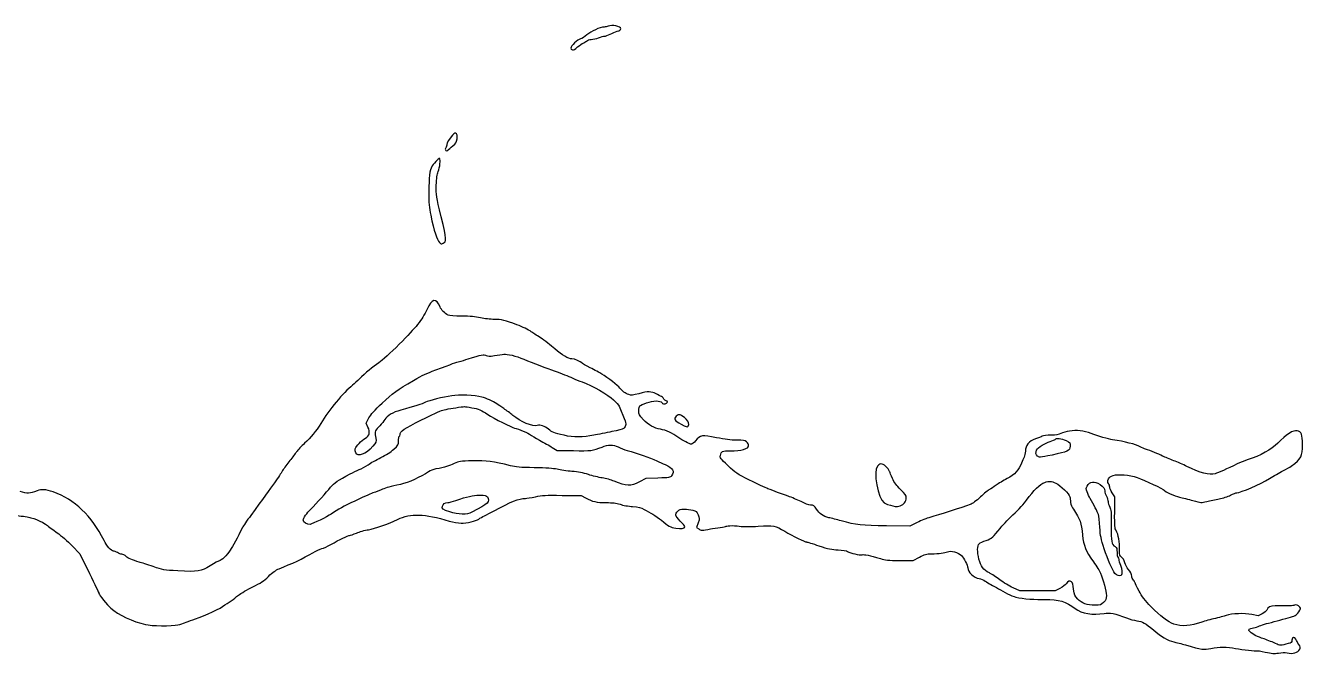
# Model space of a CAD drawing. Header units: millimetres. Extents: x 21 to 843, y -924 to -40.
# Drawn here: x 431.4 to 843.2, y -242.3 to -40 of the extents above; entities that cross this region are included whole.
import ezdxf

# ---------------------------------------------------------------- set-up
doc = ezdxf.new("R2010")
doc.units = ezdxf.units.MM
doc.layers.get('0').update_dxf_attribs({"linetype": 'CONTINUOUS'})

msp = doc.modelspace()

# ---------------------------------------------------------------- linework, layer by layer
for p, q in [((541.28, -168.04), (542.16, -166.42)), ((541.84, -169.36), (541.28, -168.04)), ((601.27, -175.89), (602.85, -176.87)), ((602.85, -176.87), (608.12, -176.95)), ((631.43, -185.9), (629.36, -187.01)), ((635.32, -185.79), (631.43, -185.9)), ((604.44, -191.35), (610.55, -191.43)), ((610.55, -191.43), (611.98, -192.19)), ((782.69, -191.8), (781.87, -190.53)), ((782.66, -196.82), (782.69, -191.8)), ((648.34, -200.21), (647.83, -201.67)), ((647.83, -201.67), (648.49, -202.19)), ((716.62, -201.27), (709.08, -201.19)), ((718.98, -200.1), (716.62, -201.27)), ((446.41, -207.62), (448.95, -210.24)), ((448.95, -210.24), (452.01, -216.53)), ((713.32, -212.33), (717.68, -212.33)), ((717.68, -212.33), (719.67, -211.27)), ((752.08, -222.12), (749.88, -221.11)), ((757.77, -222.12), (752.08, -222.12)), ((763.46, -222.12), (757.77, -222.12)), ((765.02, -221.32), (763.46, -222.12)), ((828.91, -230.16), (826.88, -229.74)), ((830.24, -229.5), (828.91, -230.16))]:
    msp.add_line(p, q)
for points in [[(617.99, -40.45), (616.69, -40.51), (613.75, -41.83), (612.46, -42.99)], [(619.26, -40.22), (618.97, -40.35), (618.38, -40.45), (617.99, -40.45)], [(623.36, -41.01), (623.36, -40.19), (620.58, -39.63), (619.26, -40.22)], [(622.25, -41.8), (622.96, -41.57), (623.36, -41.3), (623.36, -41.01)], [(610.37, -44.29), (609.44, -44.48), (607.22, -46.54), (607.22, -47.23)], [(612.46, -42.99), (611.77, -43.6), (610.82, -44.19), (610.37, -44.29)], [(611.21, -45.64), (611.56, -45.53), (612.06, -45.22), (612.33, -44.95)], [(612.33, -44.95), (612.62, -44.64), (613.17, -44.45), (613.83, -44.45)], [(613.83, -44.45), (614.42, -44.45), (615.47, -44.21), (616.21, -43.92)], [(616.21, -43.92), (616.96, -43.63), (617.83, -43.39), (618.15, -43.39)], [(618.15, -43.39), (618.46, -43.39), (619.26, -43.1), (619.92, -42.76)], [(619.92, -42.76), (620.58, -42.41), (621.61, -41.99), (622.25, -41.8)], [(607.22, -47.23), (607.22, -47.41), (607.46, -47.68), (607.75, -47.76)], [(607.75, -47.76), (608.17, -47.89), (608.59, -47.65), (609.44, -46.88)], [(609.44, -46.88), (610.08, -46.3), (610.87, -45.75), (611.21, -45.64)], [(569.07, -75.33), (567.98, -76.54), (567.27, -77.71), (567.27, -78.29)], [(570.39, -74.85), (569.89, -74.51), (569.81, -74.53), (569.07, -75.33)], [(569.15, -78.77), (570.23, -77.92), (570.39, -77.66), (570.55, -76.44)], [(570.55, -76.44), (570.68, -75.43), (570.65, -75.01), (570.39, -74.85)], [(566.95, -79.38), (566.68, -79.77), (566.68, -79.96), (566.95, -80.22)], [(567.27, -78.29), (567.27, -78.61), (567.11, -79.08), (566.95, -79.38)], [(566.95, -80.22), (567.19, -80.46), (567.35, -80.46), (567.58, -80.14)], [(567.58, -80.14), (567.77, -79.93), (568.48, -79.32), (569.15, -78.77)], [(562.4, -85.41), (561.76, -86.47), (561.47, -89.03), (561.45, -93.4)], [(563.69, -83.79), (563.11, -84.48), (562.53, -85.2), (562.4, -85.41)], [(564.96, -82.81), (564.86, -82.68), (564.28, -83.13), (563.69, -83.79)], [(564.49, -87.05), (565.02, -85.7), (565.31, -83.13), (564.96, -82.81)], [(563.88, -91.41), (563.96, -89.16), (564.14, -87.89), (564.49, -87.05)], [(561.45, -93.4), (561.45, -97.29), (561.55, -98.53), (562.08, -101.07)], [(565.44, -101.6), (563.83, -94.96), (563.77, -94.69), (563.88, -91.41)], [(562.08, -101.07), (563.17, -106.26), (564.01, -108.93), (564.91, -109.91)], [(566.05, -110.12), (567.29, -109.56), (567.24, -109.11), (565.44, -101.6)], [(564.91, -109.91), (565.31, -110.36), (565.49, -110.38), (566.05, -110.12)], [(560.89, -131.37), (559.12, -135.02), (557.53, -137.03), (551.92, -142.64)], [(565.07, -130.62), (563.77, -127.71), (562.53, -127.93), (560.89, -131.37)], [(567.72, -133.32), (566.55, -132.72), (565.55, -131.68), (565.07, -130.62)], [(572.08, -133.61), (569.75, -133.61), (568.06, -133.51), (567.72, -133.32)], [(578.11, -134.14), (576.45, -133.77), (574.86, -133.61), (572.08, -133.61)], [(582.61, -134.67), (581.37, -134.67), (579.36, -134.43), (578.11, -134.14)], [(589.84, -136.37), (586.08, -134.96), (584.89, -134.67), (582.61, -134.67)], [(594.52, -138.64), (593.46, -137.93), (591.77, -137.11), (589.84, -136.37)], [(597.48, -140.6), (596.21, -139.78), (594.89, -138.88), (594.52, -138.64)], [(551.92, -142.64), (549.12, -145.44), (546.5, -147.82), (545.31, -148.62)], [(602.11, -144.17), (600.84, -143.03), (598.75, -141.42), (597.48, -140.6)], [(563.69, -150.94), (569.09, -148.91), (570.28, -148.48), (571.37, -148.22)], [(571.37, -148.22), (571.95, -148.06), (573.19, -147.69), (574.15, -147.37)], [(574.15, -147.37), (578.38, -146), (579.25, -145.84), (579.99, -146.26)], [(579.99, -146.26), (580.55, -146.58), (580.97, -146.58), (582.64, -146.34)], [(582.64, -146.34), (583.72, -146.16), (585.07, -145.97), (585.66, -145.89)], [(585.66, -145.89), (586.82, -145.73), (589.39, -146.37), (592.14, -147.51)], [(592.14, -147.51), (594.81, -148.62), (599.73, -150.52), (601.93, -151.26)], [(607.62, -147.37), (606.43, -147.37), (604.41, -146.21), (602.11, -144.17)], [(610.79, -148.7), (610.53, -148.27), (608.38, -147.37), (607.62, -147.37)], [(545.31, -148.62), (543.37, -149.91), (540.99, -151.92), (539.01, -153.93)], [(556.47, -154.36), (559.78, -152.48), (560.44, -152.16), (563.69, -150.94)], [(601.93, -151.26), (604.49, -152.16), (606.24, -152.82), (607.88, -153.59)], [(613.54, -150.26), (612.14, -149.57), (610.9, -148.85), (610.79, -148.7)], [(617.27, -152.27), (616.61, -151.84), (614.94, -150.94), (613.54, -150.26)], [(623.04, -156.77), (622.46, -156.02), (619.2, -153.48), (617.27, -152.27)], [(536.87, -155.84), (533.85, -158.27), (529.25, -163.8), (526.63, -168.17)], [(539.01, -153.93), (538.45, -154.46), (537.5, -155.34), (536.87, -155.84)], [(546.39, -161.61), (549.67, -158.49), (551.42, -157.24), (556.47, -154.36)], [(607.88, -153.59), (608.62, -153.91), (609.97, -154.46), (610.92, -154.81)], [(610.92, -154.81), (614.05, -155.89), (619.39, -158.94), (621.06, -160.55)], [(568.88, -159.25), (566, -159.7), (561.5, -160.84), (560.41, -161.37)], [(578.51, -159.7), (576.37, -159.12), (571.18, -158.88), (568.88, -159.25)], [(583.41, -161.9), (582.08, -161.03), (579.97, -160.07), (578.51, -159.7)], [(621.06, -160.55), (621.9, -161.4), (622.72, -162.3), (622.83, -162.59)], [(625.95, -158.88), (624.87, -158.51), (623.83, -157.77), (623.04, -156.77)], [(629.23, -158.59), (627.19, -159.12), (626.77, -159.17), (625.95, -158.88)], [(634.74, -158.62), (633.23, -157.82), (632.17, -157.8), (629.23, -158.59)], [(636.53, -159.54), (636.22, -159.38), (635.4, -158.96), (634.74, -158.62)], [(637.3, -160.34), (637.22, -160.05), (636.88, -159.68), (636.53, -159.54)], [(637.96, -160.87), (637.67, -160.87), (637.38, -160.63), (637.3, -160.34)], [(542.16, -166.42), (542.79, -165.23), (543.9, -163.96), (546.39, -161.61)], [(552.45, -163.88), (549.67, -164.65), (548.08, -165.58), (547.29, -166.95)], [(560.41, -161.37), (559.41, -161.87), (556.66, -162.75), (552.45, -163.88)], [(559.06, -167.06), (562.19, -165.5), (565.28, -164.09), (565.94, -163.91)], [(565.94, -163.91), (567, -163.62), (569.75, -163.14), (571.9, -162.88)], [(571.9, -162.88), (572.35, -162.85), (572.82, -162.77), (572.96, -162.77)], [(572.96, -162.77), (573.11, -162.75), (574.2, -162.9), (575.36, -163.12)], [(575.36, -163.12), (577.43, -163.46), (578.43, -163.91), (580.5, -165.26)], [(585.66, -163.41), (584.78, -162.82), (583.78, -162.16), (583.41, -161.9)], [(588.57, -165.58), (587.82, -164.97), (586.5, -163.96), (585.66, -163.41)], [(622.83, -162.59), (624.95, -167.53), (625.13, -168.14), (624.89, -168.83)], [(629.18, -164.09), (629.18, -163.38), (629.34, -162.67), (629.52, -162.51)], [(630.66, -166.98), (629.26, -165.5), (629.18, -165.31), (629.18, -164.09)], [(629.52, -162.51), (629.68, -162.35), (630.66, -161.93), (631.67, -161.55)], [(631.67, -161.55), (633.81, -160.73), (636.11, -160.73), (636.69, -161.53)], [(636.69, -161.53), (636.88, -161.79), (637.28, -161.95), (637.65, -161.87)], [(637.65, -161.87), (638.47, -161.77), (638.73, -160.87), (637.96, -160.87)], [(526.63, -168.17), (525.12, -170.68), (523.4, -172.77), (521.41, -174.55)], [(547.29, -166.95), (547, -167.45), (546.26, -168.33), (545.68, -168.91)], [(552.19, -171.77), (552.19, -170.71), (553.51, -169.81), (559.06, -167.06)], [(580.5, -165.26), (582.45, -166.56), (588.17, -169.49), (589.12, -169.7)], [(596.45, -168.83), (595.1, -169.33), (590.89, -167.59), (588.57, -165.58)], [(600.05, -170.05), (598.88, -169.04), (597.32, -168.51), (596.45, -168.83)], [(624.89, -168.83), (624.76, -169.25), (624.47, -169.7), (624.28, -169.86)], [(636.16, -170.05), (634.23, -169.73), (632.25, -168.62), (630.66, -166.98)], [(641.27, -165.84), (640.4, -166.79), (640.72, -167.3), (642.81, -168.41)], [(644.45, -166.82), (642.88, -165.31), (641.99, -165.02), (641.27, -165.84)], [(642.81, -168.41), (644.5, -169.31), (644.84, -169.41), (645.05, -169.07)], [(645.05, -169.07), (645.5, -168.35), (645.35, -167.69), (644.45, -166.82)], [(537.74, -176.32), (537.95, -175.5), (539.67, -173.73), (541.07, -172.91)], [(541.07, -172.91), (542.34, -172.16), (542.58, -171.05), (541.84, -169.36)], [(544.27, -172.38), (544.59, -174.33), (544.59, -174.28), (543.43, -175.55)], [(545.68, -168.91), (544.17, -170.39), (544.01, -170.81), (544.27, -172.38)], [(551.66, -173.83), (551.66, -173.12), (551.79, -172.46), (551.92, -172.38)], [(551.92, -172.38), (552.08, -172.3), (552.19, -172.01), (552.19, -171.77)], [(589.12, -169.7), (590.26, -169.94), (593.75, -171.4), (594.25, -171.82)], [(594.25, -171.82), (594.47, -172.01), (595.79, -172.8), (597.16, -173.54)], [(605.08, -172.01), (601.74, -171.24), (601.21, -171.03), (600.05, -170.05)], [(614.63, -172.01), (611.4, -172.64), (607.96, -172.67), (605.08, -172.01)], [(620.53, -170.81), (618.68, -171.19), (616, -171.71), (614.63, -172.01)], [(624.28, -169.86), (624.07, -170.02), (622.41, -170.44), (620.53, -170.81)], [(641.8, -172.59), (640.19, -171.34), (637.94, -170.34), (636.16, -170.05)], [(646.22, -174.89), (645.56, -174.89), (643.26, -173.7), (641.8, -172.59)], [(654.21, -172.77), (649.58, -171.82), (649.02, -171.9), (647.51, -173.73)], [(660.69, -173.57), (658.92, -173.57), (656.96, -173.33), (654.21, -172.77)], [(759.27, -172.27), (758.96, -172.46), (757.98, -172.85), (757.11, -173.14)], [(762.11, -171.95), (760.89, -171.95), (759.62, -172.11), (759.27, -172.27)], [(765.31, -171.45), (764.59, -171.82), (763.75, -171.95), (762.11, -171.95)], [(768.14, -170.63), (767.11, -170.81), (765.84, -171.19), (765.31, -171.45)], [(775.1, -171.42), (772.72, -170.55), (770.23, -170.26), (768.14, -170.63)], [(781.98, -173.46), (780.81, -173.28), (777.16, -172.22), (775.1, -171.42)], [(841.51, -170.55), (840.29, -170.23), (837.91, -171.74), (835.26, -174.49)], [(843.23, -174.94), (843.23, -171.77), (842.88, -170.89), (841.51, -170.55)], [(521.41, -174.55), (520.36, -175.5), (519.19, -176.74), (518.8, -177.32)], [(537.87, -177.69), (537.69, -177.32), (537.66, -176.72), (537.74, -176.32)], [(543.43, -175.55), (541.07, -178.12), (538.51, -179.1), (537.87, -177.69)], [(545.97, -179.18), (547.66, -178.36), (549.17, -177.38), (550.15, -176.5)], [(550.15, -176.5), (551.58, -175.15), (551.66, -175.05), (551.66, -173.83)], [(597.16, -173.54), (598.54, -174.31), (600.39, -175.37), (601.27, -175.89)], [(608.12, -176.95), (613.67, -177.06), (614.47, -176.95), (617.33, -175.79)], [(617.33, -175.79), (619.26, -174.97), (620.9, -174.97), (622.51, -175.76)], [(622.51, -175.76), (623.2, -176.11), (624.52, -176.61), (625.48, -176.87)], [(625.48, -176.87), (628.89, -177.8), (632.51, -179.1), (635, -180.23)], [(647.51, -173.73), (646.96, -174.36), (646.4, -174.89), (646.22, -174.89)], [(655.48, -178.49), (655.77, -177.11), (656.01, -177.01), (658.79, -177.01)], [(658.79, -177.01), (660.45, -177.01), (661.88, -176.85), (662.91, -176.53)], [(663.95, -174.12), (663.34, -173.65), (662.89, -173.57), (660.69, -173.57)], [(662.91, -176.53), (664.26, -176.11), (664.5, -175.95), (664.58, -175.37)], [(664.58, -175.37), (664.63, -174.89), (664.45, -174.52), (663.95, -174.12)], [(757.11, -173.14), (755.04, -173.86), (753.85, -175.34), (753.85, -177.11)], [(757.77, -178.73), (757.18, -178.2), (757.11, -177.51), (757.5, -176.74)], [(757.5, -176.74), (757.93, -175.92), (760.25, -174.44), (761.81, -173.99)], [(761.81, -173.99), (762.64, -173.75), (763.38, -173.43), (763.46, -173.3)], [(768.3, -175.47), (768.19, -177.01), (767.53, -177.32), (762.45, -178.36)], [(763.46, -173.3), (763.75, -172.83), (765.55, -173.04), (766.97, -173.7)], [(766.97, -173.7), (768.38, -174.36), (768.38, -174.36), (768.3, -175.47)], [(790.92, -175.74), (789.31, -174.86), (786.08, -174.04), (781.98, -173.46)], [(792.64, -176.48), (792.24, -176.34), (791.45, -176.03), (790.92, -175.74)], [(798.12, -178.67), (796.85, -178.04), (794.17, -176.95), (792.64, -176.48)], [(835.26, -174.49), (833.23, -176.61), (829.71, -178.54), (825.37, -179.94)], [(839.6, -181.93), (842.94, -179.41), (843.23, -178.83), (843.23, -174.94)], [(516.63, -180.15), (515.83, -181.13), (514.77, -182.59), (514.3, -183.38)], [(518.8, -177.32), (518.4, -177.91), (517.42, -179.18), (516.63, -180.15)], [(541.87, -181.5), (542.66, -180.92), (544.51, -179.89), (545.97, -179.18)], [(569.62, -181.13), (567.93, -181.95), (566.74, -182.3), (563.77, -182.85)], [(575.6, -180.23), (571.53, -180.31), (571.31, -180.34), (569.62, -181.13)], [(587.77, -181.82), (582.22, -180.42), (580.02, -180.13), (575.6, -180.23)], [(635, -180.23), (635.79, -180.6), (636.98, -181.13), (637.65, -181.4)], [(657.94, -181.77), (655.56, -179.49), (655.35, -179.2), (655.48, -178.49)], [(752.61, -181), (751.84, -183.14), (750.46, -184.63), (747.98, -185.95)], [(753.43, -179.04), (753.22, -179.44), (752.85, -180.34), (752.61, -181)], [(753.85, -177.11), (753.85, -177.77), (753.67, -178.65), (753.43, -179.04)], [(762.45, -178.36), (758.43, -179.15), (758.27, -179.18), (757.77, -178.73)], [(801.69, -180.18), (800.47, -179.73), (798.86, -179.04), (798.12, -178.67)], [(805.92, -182.01), (804.84, -181.45), (802.93, -180.63), (801.69, -180.18)], [(825.37, -179.94), (824.49, -180.21), (823.07, -180.79), (822.19, -181.21)], [(514.3, -183.38), (513.03, -185.47), (511.92, -187.03), (504.03, -197.8)], [(529.78, -188.75), (531.05, -187.22), (532.02, -186.56), (536.1, -184.41)], [(536.1, -184.41), (536.95, -183.96), (538.27, -183.38), (539.01, -183.07)], [(539.01, -183.07), (539.78, -182.77), (541.07, -182.06), (541.87, -181.5)], [(561.39, -183.73), (558.77, -185.5), (554.88, -187.25), (552.32, -187.8)], [(563.77, -182.85), (562.95, -182.99), (561.87, -183.38), (561.39, -183.73)], [(595.44, -182.43), (590.92, -182.38), (589.49, -182.27), (587.77, -181.82)], [(602.85, -182.96), (601.5, -182.64), (599.49, -182.51), (595.44, -182.43)], [(607.62, -183.62), (606.03, -183.52), (603.89, -183.2), (602.85, -182.96)], [(612.91, -184.63), (611.21, -184.07), (609.68, -183.78), (607.62, -183.62)], [(617.41, -185.74), (616.24, -185.55), (614.23, -185.08), (612.91, -184.63)], [(639.76, -185.02), (639.23, -185.68), (639.15, -185.68), (635.32, -185.79)], [(637.65, -181.4), (640.13, -182.46), (640.85, -183.65), (639.76, -185.02)], [(664.92, -186.45), (660.82, -184.41), (660.4, -184.12), (657.94, -181.77)], [(706.23, -181.85), (704.66, -183.52), (706.25, -192.43), (708.37, -193.78)], [(709.19, -182.4), (708.1, -181.05), (707.15, -180.87), (706.23, -181.85)], [(710.14, -183.81), (710.14, -183.67), (709.72, -183.01), (709.19, -182.4)], [(710.99, -185.9), (710.51, -184.92), (710.14, -183.96), (710.14, -183.81)], [(780.65, -186.08), (780.94, -185.42), (781.26, -185.18), (782.16, -184.92)], [(782.16, -184.92), (783.93, -184.44), (787.45, -184.76), (789.91, -185.61)], [(815.1, -184.41), (813.33, -184.97), (810.07, -184.12), (805.92, -182.01)], [(822.19, -181.21), (818.86, -182.83), (816.08, -184.1), (815.1, -184.41)], [(832.59, -185.9), (833.86, -185.13), (835.79, -184.02), (836.88, -183.49)], [(836.88, -183.49), (837.96, -182.93), (839.21, -182.24), (839.6, -181.93)], [(523.4, -195.77), (525.2, -193.97), (528.53, -190.31), (529.78, -188.75)], [(546.5, -189.39), (545.78, -189.71), (544.41, -190.24), (543.45, -190.58)], [(552.32, -187.8), (548.9, -188.57), (547.71, -188.89), (546.5, -189.39)], [(621.24, -186.8), (620.29, -186.37), (618.57, -185.9), (617.41, -185.74)], [(629.36, -187.01), (626.53, -188.54), (625.18, -188.49), (621.24, -186.8)], [(670.85, -189.2), (669.98, -188.89), (667.31, -187.64), (664.92, -186.45)], [(673.89, -190.39), (673.1, -190.05), (671.72, -189.52), (670.85, -189.2)], [(713.63, -189.44), (712.34, -188.2), (711.6, -187.22), (710.99, -185.9)], [(715.43, -192.11), (715.43, -191.29), (715.2, -190.95), (713.63, -189.44)], [(742.29, -189.44), (741.87, -189.65), (740.54, -190.76), (739.38, -191.88)], [(744.41, -188.09), (743.69, -188.62), (742.74, -189.23), (742.29, -189.44)], [(747.98, -185.95), (746.73, -186.61), (745.15, -187.56), (744.41, -188.09)], [(754.25, -192.88), (756.52, -189.65), (758.51, -187.75), (760.12, -187.17)], [(760.12, -187.17), (761.5, -186.66), (762.24, -186.72), (763.72, -187.43)], [(763.72, -187.43), (765.2, -188.12), (767.98, -190.87), (768.19, -191.85)], [(773.8, -190.26), (773.43, -189.26), (773.43, -189.04), (773.77, -188.36)], [(773.77, -188.36), (774.59, -186.77), (776.08, -186.61), (777.93, -187.88)], [(777.93, -187.88), (779.12, -188.67), (779.46, -189.15), (779.46, -189.97)], [(780.68, -187.51), (780.36, -187.01), (780.34, -186.8), (780.65, -186.08)], [(781.05, -188.67), (781.05, -188.36), (780.89, -187.83), (780.68, -187.51)], [(781.87, -190.53), (781.42, -189.84), (781.05, -188.99), (781.05, -188.67)], [(789.91, -185.61), (792.45, -186.48), (798.35, -189.26), (798.62, -189.68)], [(822.03, -190.5), (823.36, -190.5), (829.6, -187.77), (832.59, -185.9)], [(435.11, -189.92), (432.73, -190.84), (431.96, -190.87), (429.66, -190.1)], [(440.32, -190.26), (437.75, -189.39), (436.64, -189.31), (435.11, -189.92)], [(456.7, -205.85), (452.73, -197.91), (447.17, -192.62), (440.32, -190.26)], [(537.63, -193.17), (533.98, -194.89), (532.24, -195.82), (529.91, -197.41)], [(543.45, -190.58), (542.5, -190.95), (539.88, -192.11), (537.63, -193.17)], [(567.56, -193.68), (567.93, -193.68), (569.15, -193.36), (570.2, -192.99)], [(570.2, -192.99), (573.93, -191.69), (575.57, -191.32), (577.77, -191.32)], [(580.34, -191.88), (581.37, -193.33), (580.71, -193.94), (575.34, -196.82)], [(577.77, -191.32), (579.73, -191.29), (579.97, -191.35), (580.34, -191.88)], [(582.48, -196.35), (587.93, -193.38), (590.52, -192.35), (592.59, -192.35)], [(592.59, -192.35), (593.01, -192.35), (594.47, -192.11), (595.84, -191.8)], [(595.84, -191.8), (598.06, -191.32), (599.07, -191.27), (604.44, -191.35)], [(611.98, -192.19), (614.28, -193.38), (615.58, -193.68), (618.62, -193.68)], [(677.36, -191.64), (676.25, -191.29), (674.69, -190.71), (673.89, -190.39)], [(681.51, -193.38), (680.32, -192.78), (678.44, -192.01), (677.36, -191.64)], [(684.53, -194.47), (684.05, -194.47), (682.7, -193.99), (681.51, -193.38)], [(714.9, -193.75), (715.22, -193.36), (715.43, -192.67), (715.43, -192.11)], [(739.38, -191.88), (738, -193.17), (736.81, -194.05), (736.07, -194.34)], [(749.86, -197.64), (751.6, -195.98), (753.59, -193.83), (754.25, -192.88)], [(768.19, -191.85), (768.27, -192.19), (768.38, -192.99), (768.46, -193.62)], [(774.75, -192.35), (774.44, -191.82), (774.01, -190.9), (773.8, -190.26)], [(777.4, -197.48), (777.16, -196.72), (775.89, -194.28), (774.75, -192.35)], [(779.46, -189.97), (779.46, -190.34), (779.7, -191.08), (779.99, -191.64)], [(779.99, -191.64), (780.28, -192.17), (780.52, -192.93), (780.52, -193.36)], [(780.52, -193.36), (780.52, -193.75), (780.76, -194.57), (781.05, -195.13)], [(798.62, -189.68), (798.96, -190.21), (801.9, -191.56), (803.62, -191.93)], [(803.62, -191.93), (804.52, -192.14), (806.45, -192.64), (807.91, -193.04)], [(807.91, -193.04), (810.5, -193.75), (810.52, -193.75), (812.4, -193.33)], [(812.4, -193.33), (813.41, -193.09), (815.21, -192.7), (816.37, -192.48)], [(816.37, -192.48), (817.54, -192.25), (819.2, -191.72), (820.05, -191.29)], [(820.05, -191.29), (820.9, -190.84), (821.8, -190.5), (822.03, -190.5)], [(520.96, -199.26), (520.96, -198.7), (522.13, -197.04), (523.4, -195.77)], [(529.91, -197.41), (528.66, -198.25), (524.01, -200.55), (523.19, -200.71)], [(568.19, -196.69), (565.94, -195.98), (565.6, -195.71), (565.84, -194.87)], [(565.84, -194.87), (566.05, -194.12), (566.71, -193.68), (567.56, -193.68)], [(575.34, -196.82), (573.83, -197.64), (570.97, -197.59), (568.19, -196.69)], [(579.44, -197.93), (580.1, -197.62), (581.47, -196.9), (582.48, -196.35)], [(618.62, -193.68), (620.77, -193.68), (621.85, -193.81), (623.12, -194.23)], [(623.12, -194.23), (624.05, -194.55), (625.9, -194.87), (627.19, -194.97)], [(627.19, -194.97), (629.13, -195.1), (629.81, -195.26), (630.9, -195.9)], [(630.9, -195.9), (631.64, -196.32), (632.88, -197.01), (633.68, -197.46)], [(633.68, -197.46), (634.47, -197.88), (635.74, -198.75), (636.46, -199.36)], [(641.09, -197.72), (641.09, -197.43), (641.38, -196.88), (641.75, -196.48)], [(641.75, -196.48), (642.28, -195.9), (642.59, -195.79), (643.84, -195.79)], [(643.84, -195.79), (644.66, -195.79), (645.87, -195.95), (646.56, -196.11)], [(646.56, -196.11), (647.65, -196.43), (647.86, -196.59), (648.31, -197.62)], [(648.31, -197.62), (648.81, -198.75), (648.81, -198.81), (648.34, -200.21)], [(686.54, -195.82), (685.8, -194.63), (685.61, -194.47), (684.53, -194.47)], [(690.48, -198.54), (688.68, -198.12), (687.39, -197.19), (686.54, -195.82)], [(708.37, -193.78), (708.87, -194.12), (709.45, -194.31), (711.91, -194.92)], [(711.91, -194.92), (712.76, -195.13), (714.3, -194.52), (714.9, -193.75)], [(736.07, -194.34), (733.64, -195.24), (725.73, -197.72), (723.08, -198.44)], [(745.68, -202.01), (746.2, -201.27), (748.11, -199.31), (749.86, -197.64)], [(768.46, -193.62), (768.51, -194.28), (768.88, -195.21), (769.33, -195.84)], [(769.33, -195.84), (771.5, -198.94), (771.95, -200.24), (772.29, -204.15)], [(777.88, -201.61), (777.77, -199.79), (777.56, -197.93), (777.4, -197.48)], [(781.05, -195.13), (781.53, -196.08), (781.58, -196.66), (781.55, -201.08)], [(783.14, -202.72), (782.69, -201.93), (782.64, -201.32), (782.66, -196.82)], [(428.65, -197.88), (430.45, -198.04), (432.46, -198.31), (433.12, -198.54)], [(433.12, -198.54), (435.8, -199.42), (437.12, -200.03), (438.2, -200.9)], [(438.2, -200.9), (438.84, -201.4), (440.35, -202.54), (441.59, -203.41)], [(501.36, -201.72), (499.72, -205.05), (498.24, -207.78), (497.39, -209.02)], [(504.03, -197.8), (502.79, -199.5), (501.6, -201.24), (501.36, -201.72)], [(523.19, -200.71), (522.29, -200.9), (520.96, -200.03), (520.96, -199.26)], [(542, -202.41), (543.98, -202.12), (548.43, -200.55), (551.39, -199.1)], [(551.39, -199.1), (555.57, -197.06), (560.1, -197.22), (568.03, -199.63)], [(568.03, -199.63), (569.36, -200.03), (570.89, -200.29), (571.84, -200.29)], [(571.84, -200.29), (573.72, -200.29), (576.66, -199.63), (577.59, -198.97)], [(577.59, -198.97), (577.96, -198.73), (578.78, -198.25), (579.44, -197.93)], [(636.46, -199.36), (638.7, -201.24), (639.42, -201.64), (641.09, -201.93)], [(642.54, -199.63), (641.75, -198.86), (641.09, -198.01), (641.09, -197.72)], [(641.09, -201.93), (642.88, -202.25), (644, -202.06), (644, -201.45)], [(644, -201.45), (644, -201.22), (643.33, -200.4), (642.54, -199.63)], [(652.33, -202.14), (653.07, -202.01), (654.45, -201.8), (655.45, -201.69)], [(655.45, -201.69), (656.43, -201.61), (657.3, -201.43), (657.38, -201.32)], [(657.38, -201.32), (657.57, -201.03), (660.69, -201.03), (662.25, -201.35)], [(662.25, -201.35), (662.94, -201.48), (665.22, -201.45), (667.7, -201.29)], [(667.7, -201.29), (672.73, -201), (673.13, -201.08), (676.28, -202.94)], [(694.4, -199.58), (693.1, -199.2), (691.33, -198.75), (690.48, -198.54)], [(709.08, -201.19), (701.12, -201.11), (699.35, -200.9), (694.4, -199.58)], [(723.08, -198.44), (722.13, -198.7), (720.28, -199.44), (718.98, -200.1)], [(779.3, -208.57), (778.22, -205.34), (778.06, -204.55), (777.88, -201.61)], [(781.55, -201.08), (781.53, -206.32), (781.69, -207.14), (782.77, -207.86)], [(441.59, -203.41), (442.83, -204.28), (445, -206.19), (446.41, -207.62)], [(459.74, -209.29), (459.08, -209.29), (457.54, -207.59), (456.7, -205.85)], [(529.83, -207.17), (532.63, -205.61), (535.44, -204.26), (535.91, -204.26)], [(535.91, -204.26), (536.15, -204.26), (537.16, -203.91), (538.11, -203.49)], [(538.11, -203.49), (539.09, -203.07), (540.83, -202.59), (542, -202.41)], [(648.49, -202.19), (649.18, -202.75), (649.63, -202.75), (652.33, -202.14)], [(676.28, -202.94), (678.82, -204.42), (682.78, -206.38), (683.26, -206.38)], [(738.95, -206.93), (739.22, -206.67), (740.22, -206.19), (741.18, -205.87)], [(741.18, -205.87), (743, -205.26), (743.61, -204.73), (745.68, -202.01)], [(772.29, -204.15), (772.58, -207.49), (773.35, -209.36), (775.78, -212.75)], [(784.25, -208.81), (784.33, -206.45), (783.88, -203.97), (783.14, -202.72)], [(461.04, -209.81), (460.61, -209.52), (460.03, -209.29), (459.74, -209.29)], [(462.47, -210.34), (462.12, -210.34), (461.49, -210.11), (461.04, -209.81)], [(497.39, -209.02), (496.36, -210.58), (494.45, -212.46), (493.9, -212.46)], [(513.19, -215), (517.18, -213.44), (520.96, -211.64), (524.03, -209.87)], [(524.03, -209.87), (525.04, -209.29), (526.36, -208.68), (526.94, -208.52)], [(526.94, -208.52), (527.5, -208.36), (528.82, -207.75), (529.83, -207.17)], [(683.26, -206.38), (683.42, -206.38), (685.22, -206.93), (687.26, -207.59)], [(687.26, -207.59), (690.27, -208.6), (691.44, -208.84), (693.47, -208.94)], [(693.47, -208.94), (694.88, -209.02), (696.22, -209.23), (696.54, -209.42)], [(696.54, -209.42), (697.44, -210), (700.35, -210.66), (701.17, -210.48)], [(723.5, -210.18), (726.07, -210.13), (727.82, -209.89), (728.72, -209.52)], [(728.72, -209.52), (729.88, -209.05), (732.26, -209.68), (733.27, -210.74)], [(738.9, -211.96), (738.29, -209.47), (738.32, -207.57), (738.95, -206.93)], [(782.72, -216.48), (781.95, -215.48), (780.44, -212.04), (779.3, -208.57)], [(782.77, -207.86), (783.35, -208.23), (783.43, -208.49), (783.43, -209.71)], [(783.43, -209.71), (783.43, -210.48), (783.56, -211.19), (783.7, -211.27)], [(784.86, -211.27), (784.23, -210.87), (784.2, -210.71), (784.25, -208.81)], [(463.79, -210.98), (463.42, -210.63), (462.84, -210.34), (462.47, -210.34)], [(468.05, -212.86), (465.77, -212.2), (464.48, -211.61), (463.79, -210.98)], [(472.55, -214.31), (470.72, -213.7), (468.71, -213.04), (468.05, -212.86)], [(490.99, -214.02), (487.84, -215.93), (487.1, -216.06), (480.48, -215.69)], [(493.9, -212.46), (493.74, -212.46), (492.42, -213.17), (490.99, -214.02)], [(701.17, -210.48), (701.91, -210.32), (703.63, -210.69), (707.1, -211.75)], [(707.1, -211.75), (708.69, -212.25), (709.59, -212.33), (713.32, -212.33)], [(719.67, -211.27), (721.39, -210.37), (721.89, -210.21), (723.5, -210.18)], [(733.27, -210.74), (734.11, -211.64), (735.28, -213.89), (735.28, -214.71)], [(742.24, -216.35), (740.36, -215.4), (739.43, -214.15), (738.9, -211.96)], [(775.78, -212.75), (776.79, -214.15), (777.85, -215.82), (778.11, -216.46)], [(783.7, -211.27), (783.85, -211.35), (783.96, -211.72), (783.96, -212.04)], [(783.96, -212.04), (783.96, -212.38), (784.2, -213.17), (784.49, -213.81)], [(784.49, -213.81), (785.07, -215.11), (785.18, -216.69), (784.73, -217.14)], [(785.97, -213.07), (785.68, -212.22), (785.26, -211.53), (784.86, -211.27)], [(787, -215.11), (786.69, -214.74), (786.21, -213.84), (785.97, -213.07)], [(452.01, -216.53), (453.71, -219.97), (455.08, -222.88), (455.08, -222.96)], [(480.48, -215.69), (476.06, -215.45), (475.69, -215.37), (472.55, -214.31)], [(504.72, -220.82), (507.26, -219.58), (508.19, -218.97), (509.72, -217.46)], [(509.72, -217.46), (511.1, -216.14), (512.05, -215.45), (513.19, -215)], [(735.28, -214.71), (735.28, -216.11), (737.13, -217.86), (738.98, -218.18)], [(738.98, -218.18), (739.48, -218.25), (740.36, -218.63), (740.91, -218.97)], [(745.65, -218.57), (744.51, -217.73), (743, -216.72), (742.24, -216.35)], [(778.11, -216.46), (779.01, -218.44), (779.99, -222.25), (779.99, -223.63)], [(784.73, -217.14), (784.36, -217.51), (783.25, -217.14), (782.72, -216.48)], [(788.19, -217.43), (788.19, -216.8), (787.77, -215.95), (787, -215.11)], [(788.72, -218.63), (788.43, -218.25), (788.19, -217.73), (788.19, -217.43)], [(500.04, -223.55), (500.88, -222.88), (502.97, -221.64), (504.72, -220.82)], [(740.91, -218.97), (742.05, -219.71), (743.27, -220.42), (745.2, -221.46)], [(745.2, -221.46), (745.94, -221.83), (747.24, -222.54), (748.11, -223.04)], [(749.88, -221.11), (748.67, -220.58), (746.76, -219.42), (745.65, -218.57)], [(767, -219.82), (766.79, -220.21), (765.92, -220.87), (765.02, -221.32)], [(768.77, -219.21), (768.16, -218.73), (767.5, -218.97), (767, -219.82)], [(769.43, -221.59), (769.3, -220.11), (769.12, -219.45), (768.77, -219.21)], [(770.73, -224.76), (769.7, -223.71), (769.62, -223.55), (769.43, -221.59)], [(789.25, -219.58), (789.25, -219.42), (789.01, -219), (788.72, -218.63)], [(790.52, -222.17), (789.81, -220.9), (789.25, -219.71), (789.25, -219.58)], [(794.41, -227.25), (792.43, -225.19), (791.45, -223.92), (790.52, -222.17)], [(455.08, -222.96), (455.08, -223.41), (457.68, -226.62), (458.95, -227.75)], [(494.93, -227.17), (497.02, -225.8), (498.53, -224.74), (500.04, -223.55)], [(748.11, -223.04), (748.98, -223.52), (750.17, -224.02), (750.76, -224.15)], [(750.76, -224.15), (753.16, -224.66), (757.29, -225), (760.23, -224.95)], [(760.23, -224.95), (764.65, -224.84), (767, -225.56), (769.94, -227.83)], [(776.34, -226.75), (773.8, -226.75), (772.08, -226.14), (770.73, -224.76)], [(779.09, -225.85), (778.25, -226.69), (778.09, -226.75), (776.34, -226.75)], [(779.99, -223.63), (779.99, -224.79), (779.89, -225.05), (779.09, -225.85)], [(458.95, -227.75), (461.12, -229.71), (466.2, -232.09), (470.03, -232.97)], [(485.33, -231.46), (487.34, -230.9), (493.24, -228.28), (494.93, -227.17)], [(769.94, -227.83), (772.05, -229.45), (775.57, -230.03), (779.3, -229.37)], [(779.3, -229.37), (781.08, -229.05), (782.74, -229.39), (786.47, -230.85)], [(801.79, -232.86), (799.73, -232.12), (797.45, -230.4), (794.41, -227.25)], [(818.62, -230.06), (818.04, -230.27), (816.21, -230.74), (814.57, -231.14)], [(826.88, -229.74), (824.55, -229.26), (820.42, -229.42), (818.62, -230.06)], [(831.72, -228.36), (831.61, -228.63), (830.95, -229.16), (830.24, -229.5)], [(834.42, -226.99), (832.8, -226.96), (832.04, -227.36), (831.72, -228.36)], [(840.63, -226.72), (840.18, -226.96), (838.86, -227.01), (834.42, -226.99)], [(838.6, -230.8), (840.95, -230.21), (841.19, -230.08), (842.01, -228.89)], [(842.43, -227.41), (841.85, -226.69), (841.16, -226.43), (840.63, -226.72)], [(842.01, -228.89), (842.65, -227.99), (842.72, -227.75), (842.43, -227.41)], [(470.03, -232.97), (471.96, -233.42), (478.55, -233.49), (480.54, -233.07)], [(480.54, -233.07), (481.3, -232.91), (482.28, -232.6), (482.71, -232.38)], [(482.71, -232.38), (483.13, -232.17), (484.32, -231.75), (485.33, -231.46)], [(786.47, -230.85), (787.51, -231.25), (788.99, -231.64), (789.78, -231.75)], [(789.78, -231.75), (791.66, -231.99), (792.61, -232.52), (795.15, -234.71)], [(795.15, -234.71), (797.67, -236.88), (799.73, -238.1), (801.69, -238.55)], [(810.42, -232.3), (807.51, -233.47), (804.15, -233.68), (801.79, -232.86)], [(814.57, -231.14), (812.93, -231.51), (811.08, -232.04), (810.42, -232.3)], [(826.24, -235.24), (825.58, -234.71), (826.06, -234.24), (827.43, -234.02)], [(827.43, -234.02), (828.04, -233.92), (828.91, -233.65), (829.34, -233.42)], [(829.34, -233.42), (829.79, -233.2), (830.79, -232.86), (831.59, -232.67)], [(831.59, -232.67), (832.38, -232.49), (833.94, -232.09), (835.03, -231.78)], [(835.03, -231.78), (836.11, -231.46), (837.72, -231.03), (838.6, -230.8)], [(801.69, -238.55), (802.48, -238.73), (804.23, -239.21), (805.52, -239.55)], [(830.84, -237.62), (828.62, -236.88), (827.59, -236.35), (826.24, -235.24)], [(834.58, -239.1), (833.89, -238.73), (832.19, -238.07), (830.84, -237.62)], [(839.84, -238.02), (839.76, -238.76), (839.63, -238.89), (838.65, -239.13)], [(841.11, -237.73), (840.74, -236.75), (839.95, -236.93), (839.84, -238.02)], [(842.01, -239.37), (841.67, -238.84), (841.24, -238.1), (841.11, -237.73)], [(805.52, -239.55), (810.92, -241.09), (811.32, -241.14), (813.7, -240.67)], [(813.7, -240.67), (816.4, -240.14), (818.94, -240.14), (821.66, -240.67)], [(821.66, -240.67), (823.99, -241.11), (828.17, -241.56), (828.46, -241.41)], [(828.46, -241.41), (828.57, -241.35), (829.81, -241.54), (831.24, -241.86)], [(831.24, -241.86), (833.44, -242.33), (834.07, -242.38), (835.47, -242.15)], [(838.65, -239.13), (836.22, -239.77), (835.9, -239.77), (834.58, -239.1)], [(835.47, -242.15), (836.56, -241.99), (837.51, -241.96), (838.25, -242.12)], [(838.25, -242.12), (840.16, -242.57), (841.75, -242.09), (842.38, -240.88)], [(842.38, -240.88), (842.62, -240.43), (842.57, -240.16), (842.01, -239.37)]]:
    msp.add_open_spline(points, degree=3)

doc.saveas('drawing.dxf')
